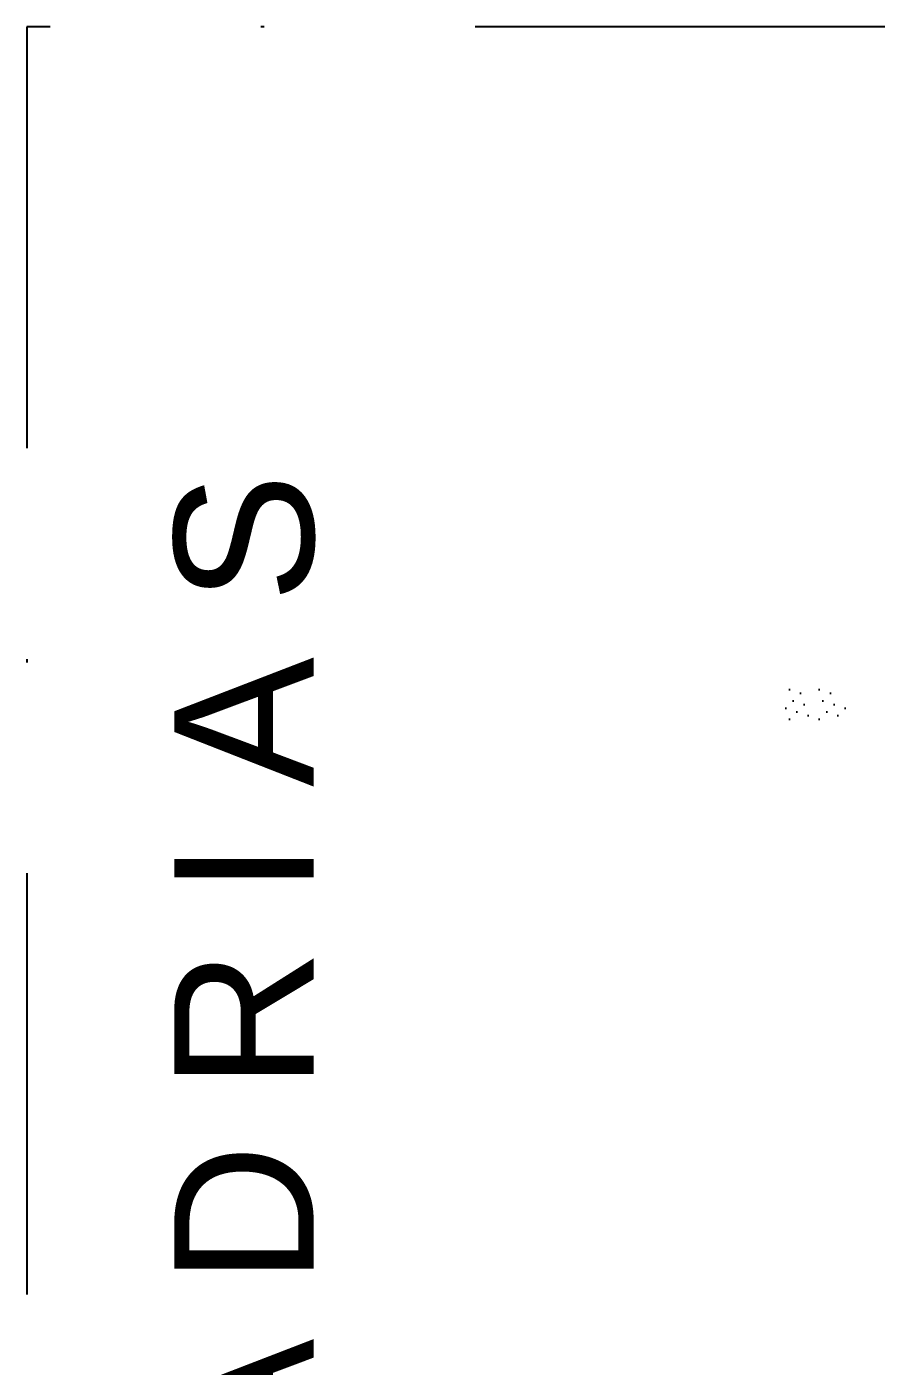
# Model space of a CAD drawing. Header units: inches. Extents: x 48 to 253, y 44 to 126.
# Drawn here: x 48.36 to 73.95, y 85.18 to 125.53 of the extents above; entities that cross this region are included whole.
import ezdxf

# ---------------------------------------------------------------- set-up
doc = ezdxf.new("R2010")
doc.units = ezdxf.units.IN
doc.header["$LTSCALE"] = 100
doc.header["$MEASUREMENT"] = 0
doc.linetypes.add('DASHDOT', pattern=[25.4, 12.7, -6.35, 0, -6.35])
doc.layers.add('A-TEXTO', color=3, linetype='Continuous')
doc.layers.add('ARQ-ESQ-VISTA2', color=1, linetype='Continuous')
doc.styles.get("Standard").update_dxf_attribs({"font": 'arial.ttf'})

msp = doc.modelspace()

# ---------------------------------------------------------------- hatches: boundary and pattern name
at = {"layer": 'ARQ-ESQ-VISTA2'}
h = msp.add_hatch(dxfattribs=at)
h.set_pattern_fill('DOTS', color=250, scale=0.2, angle=45, style=0)
h.set_pattern_definition([(45, (-5.6745, 51.01), (-0.1122532, 0.3367596), [0, -0.3175])])
h.paths.add_polyline_path([(71.216, 105.59), (71.216, 105.376), (72.117, 105.376), (72.117, 105.59)])
h.paths.add_polyline_path([(71.216, 105.328), (71.216, 105.114), (72.117, 105.114), (72.117, 105.328)])
h.paths.add_polyline_path([(71.216, 105.066), (71.216, 104.851), (72.117, 104.851), (72.117, 105.066)])
h.paths.add_polyline_path([(71.216, 104.803), (71.216, 104.589), (72.117, 104.589), (72.117, 104.803)])
h.paths.add_polyline_path([(72.216, 104.803), (72.216, 104.589), (73.117, 104.589), (73.117, 104.803)])
h.paths.add_polyline_path([(73.117, 104.851), (73.117, 105.066), (72.216, 105.066), (72.216, 104.851)])
h.paths.add_polyline_path([(72.216, 105.328), (72.216, 105.114), (73.117, 105.114), (73.117, 105.328)])
h.paths.add_polyline_path([(73.117, 105.376), (73.117, 105.59), (72.216, 105.59), (72.216, 105.376)])

# ---------------------------------------------------------------- linework, layer by layer
at = {"linetype": 'DASHDOT', "ltscale": 0.01}
msp.add_lwpolyline([(253.062, 125.533), (48.358, 125.533), (48.358, 44.49), (253.062, 44.49)], close=True, dxfattribs=at)

# ---------------------------------------------------------------- texts
at = {"layer": 'A-TEXTO'}
msp.add_text('E S Q U A D R I A S ', height=4.2, rotation=90, dxfattribs=at).set_placement((56.998, 58.947))

doc.saveas('drawing.dxf')
